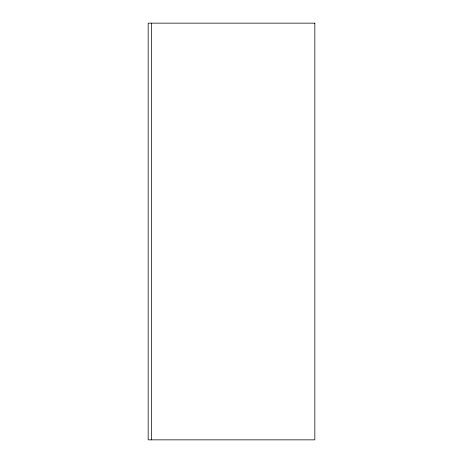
<?xml version="1.0" encoding="UTF-8"?>
<svg xmlns="http://www.w3.org/2000/svg" width="463" height="463" viewBox="0 0 463 463"><rect width="100%" height="100%" fill="white"/><g stroke="black" fill="none" stroke-linecap="round" stroke-linejoin="round"><path stroke-width="0.69" d="M151.632 23.15L151.632 439.85M314.84 23.15L148.16 23.15L148.16 439.85L314.84 439.85L314.84 23.15"/></g></svg>
